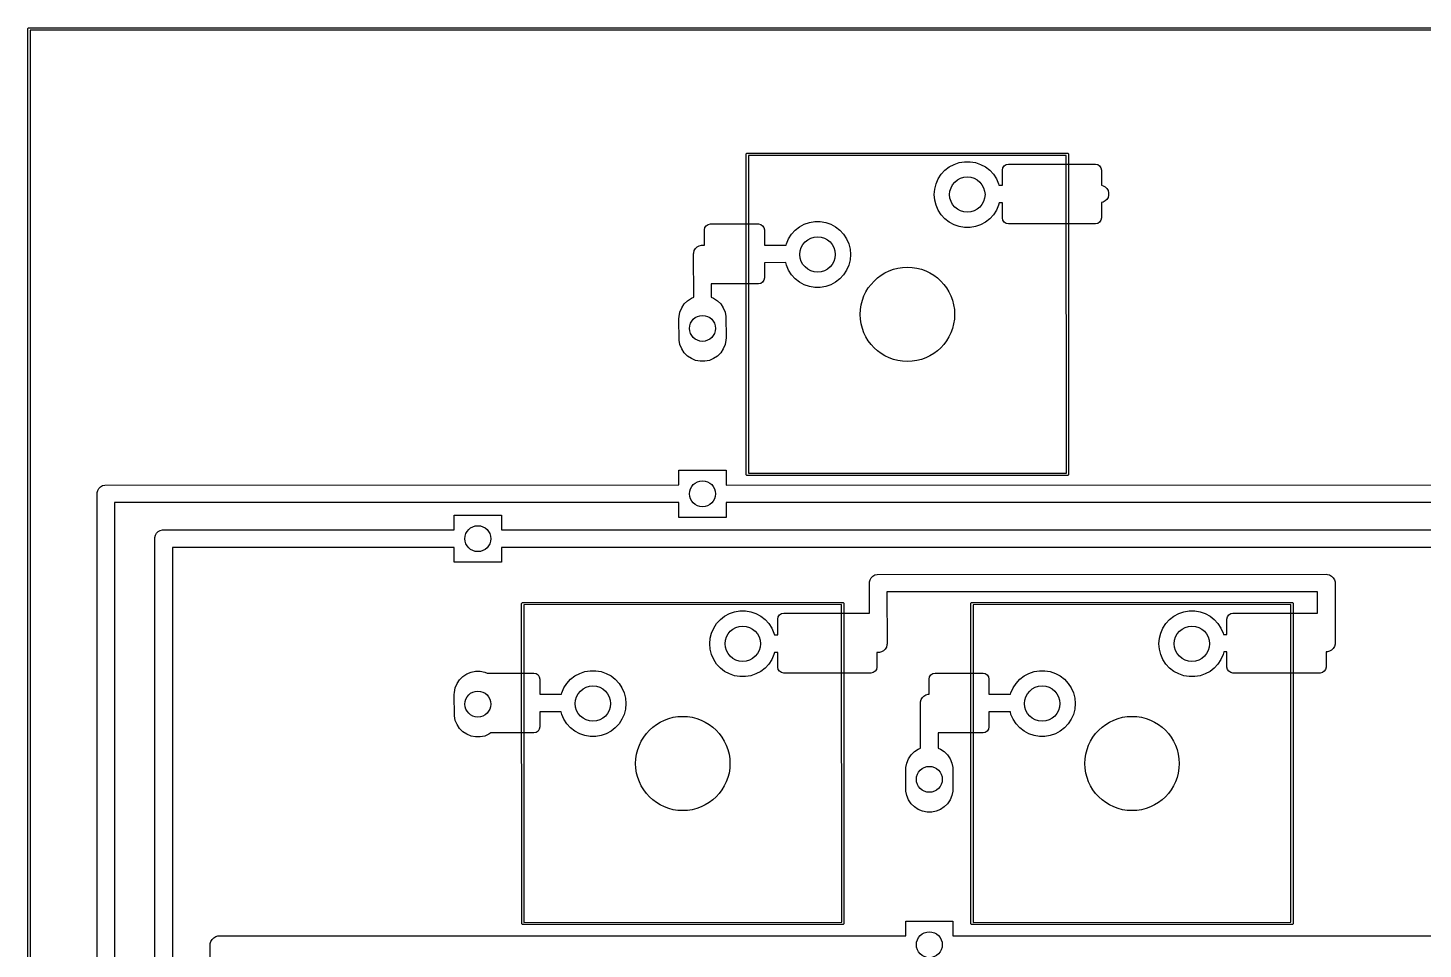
# Model space of a CAD drawing. Extents: x 12 to 499, y -206 to -17.
# Drawn here: x 11.9 to 71.1, y -55.9 to -16.8 of the extents above; entities that cross this region are included whole.
import ezdxf

# ---------------------------------------------------------------- set-up
doc = ezdxf.new("R2010")
doc.units = 0
doc.layers.add('BLACK', color=7, linetype='CONTINUOUS')

msp = doc.modelspace()

# ---------------------------------------------------------------- linework, layer by layer
at = {"layer": 'BLACK', "linetype": 'CONTINUOUS'}
for p, q in [((11.95, -16.891), (11.953806, -16.871866)), ((11.953806, -206.3), (11.95, -16.891)), ((11.953806, -16.871866), (11.980866, -16.844806)), ((11.980866, -16.844806), (499.237, -16.841)), ((499.187, -16.937194), (12.046195, -16.940999)), ((12.046195, -16.940999), (12.049999, -206.253805)), ((42.411058, -22.205), (42.414864, -22.185866)), ((42.414864, -35.794134), (42.411058, -22.205)), ((42.414864, -22.185866), (42.441924, -22.158806)), ((42.441924, -22.158806), (56.031058, -22.155)), ((55.98107, -22.251213), (42.507271, -22.254987)), ((42.507271, -22.254987), (42.511045, -35.728786)), ((55.984844, -35.725012), (55.98107, -22.251213)), ((56.031058, -22.155), (56.050192, -22.158806)), ((56.050192, -22.158806), (56.077252, -22.185866)), ((56.077252, -22.185866), (56.081058, -35.775)), ((50.554795, -23.243674), (50.681261, -23.050102)), ((50.681261, -23.050102), (50.837864, -22.879987)), ((50.837864, -22.879987), (51.020331, -22.737967)), ((51.020331, -22.737967), (51.223684, -22.627917)), ((51.223684, -22.627917), (51.442378, -22.55284)), ((51.442378, -22.55284), (51.670447, -22.514782)), ((51.670447, -22.514782), (51.901669, -22.514782)), ((51.901669, -22.514782), (52.129738, -22.55284)), ((52.129738, -22.55284), (52.348432, -22.627917)), ((52.348432, -22.627917), (52.551785, -22.737967)), ((52.551785, -22.737967), (52.734252, -22.879987)), ((52.734252, -22.879987), (52.890855, -23.050102)), ((52.890855, -23.050102), (53.017321, -23.243674)), ((53.272058, -22.869), (53.291393, -22.771798)), ((53.272058, -23.511853), (53.272058, -22.869)), ((53.291393, -22.771798), (53.346453, -22.689395)), ((53.346453, -22.689395), (53.428856, -22.634335)), ((53.428856, -22.634335), (53.526058, -22.615)), ((53.526058, -22.615), (57.218058, -22.615)), ((57.218058, -22.615), (57.31526, -22.634335)), ((57.31526, -22.634335), (57.397663, -22.689395)), ((57.397663, -22.689395), (57.452723, -22.771798)), ((57.452723, -22.771798), (57.472058, -22.869)), ((57.472058, -22.869), (57.472058, -23.517777)), ((50.405152, -23.679568), (50.461914, -23.455421)), ((50.461914, -23.455421), (50.554795, -23.243674)), ((53.017321, -23.243674), (53.110202, -23.455421)), ((53.110202, -23.455421), (53.124525, -23.511983)), ((53.124525, -23.511983), (53.272058, -23.511853)), ((57.472058, -23.517777), (57.549564, -23.538545)), ((57.549564, -23.538545), (57.634344, -23.587492)), ((57.634344, -23.587492), (57.703566, -23.656714)), ((57.703566, -23.656714), (57.752513, -23.741494)), ((50.386058, -23.91), (50.405152, -23.679568)), ((50.405152, -24.140432), (50.386058, -23.91)), ((50.461914, -24.364579), (50.405152, -24.140432)), ((57.549564, -24.231455), (57.472058, -24.252222)), ((57.472058, -24.252222), (57.472058, -24.901)), ((57.634344, -24.182508), (57.549564, -24.231455)), ((57.703566, -24.113286), (57.634344, -24.182508)), ((57.752513, -24.028506), (57.703566, -24.113286)), ((57.752513, -23.741494), (57.77785, -23.836053)), ((57.77785, -23.933947), (57.752513, -24.028506)), ((57.77785, -23.836053), (57.77785, -23.933947)), ((50.554795, -24.576326), (50.461914, -24.364579)), ((50.681261, -24.769898), (50.554795, -24.576326)), ((50.837864, -24.940013), (50.681261, -24.769898)), ((52.890855, -24.769898), (52.734252, -24.940013)), ((53.017321, -24.576326), (52.890855, -24.769898)), ((53.110202, -24.364579), (53.017321, -24.576326)), ((53.136987, -24.258807), (53.110202, -24.364579)), ((53.272058, -24.258688), (53.136987, -24.258807)), ((53.272058, -24.901), (53.272058, -24.258688)), ((40.640058, -25.409), (40.659393, -25.311798)), ((40.640058, -26.052904), (40.640058, -25.409)), ((40.659393, -25.311798), (40.714453, -25.229395)), ((40.714453, -25.229395), (40.796856, -25.174335)), ((40.796856, -25.174335), (40.894058, -25.155)), ((40.894058, -25.155), (42.926058, -25.155)), ((42.926058, -25.155), (43.02326, -25.174335)), ((43.02326, -25.174335), (43.105663, -25.229395)), ((43.105663, -25.229395), (43.160723, -25.311798)), ((43.160723, -25.311798), (43.180058, -25.409)), ((43.180058, -25.409), (43.180058, -26.052024)), ((44.331261, -25.590102), (44.487864, -25.419987)), ((44.487864, -25.419987), (44.670331, -25.277967)), ((44.670331, -25.277967), (44.873684, -25.167917)), ((44.873684, -25.167917), (45.092378, -25.09284)), ((45.092378, -25.09284), (45.320447, -25.054782)), ((45.320447, -25.054782), (45.551669, -25.054782)), ((45.551669, -25.054782), (45.779738, -25.09284)), ((45.779738, -25.09284), (45.998432, -25.167917)), ((45.998432, -25.167917), (46.201785, -25.277967)), ((46.201785, -25.277967), (46.384252, -25.419987)), ((46.384252, -25.419987), (46.540855, -25.590102)), ((51.020331, -25.082033), (50.837864, -24.940013)), ((51.223684, -25.192083), (51.020331, -25.082033)), ((51.442378, -25.26716), (51.223684, -25.192083)), ((51.670447, -25.305218), (51.442378, -25.26716)), ((51.901669, -25.305218), (51.670447, -25.305218)), ((52.129738, -25.26716), (51.901669, -25.305218)), ((52.348432, -25.192083), (52.129738, -25.26716)), ((52.551785, -25.082033), (52.348432, -25.192083)), ((52.734252, -24.940013), (52.551785, -25.082033)), ((53.291393, -24.998202), (53.272058, -24.901)), ((53.346453, -25.080605), (53.291393, -24.998202)), ((53.428856, -25.135665), (53.346453, -25.080605)), ((53.526058, -25.155), (53.428856, -25.135665)), ((57.218058, -25.155), (53.526058, -25.155)), ((57.31526, -25.135665), (57.218058, -25.155)), ((57.397663, -25.080605), (57.31526, -25.135665)), ((57.452723, -24.998202), (57.397663, -25.080605)), ((57.472058, -24.901), (57.452723, -24.998202)), ((44.097788, -26.0512), (44.111914, -25.995421)), ((44.111914, -25.995421), (44.204795, -25.783674)), ((44.204795, -25.783674), (44.331261, -25.590102)), ((46.540855, -25.590102), (46.667321, -25.783674)), ((46.667321, -25.783674), (46.760202, -25.995421)), ((46.760202, -25.995421), (46.816964, -26.219568)), ((40.181058, -26.425), (40.184266, -26.376053)), ((40.182894, -28.262389), (40.181058, -26.425)), ((40.184266, -26.376053), (40.209603, -26.281494)), ((40.209603, -26.281494), (40.25855, -26.196714)), ((40.25855, -26.196714), (40.327772, -26.127492)), ((40.327772, -26.127492), (40.412552, -26.078545)), ((40.412552, -26.078545), (40.507111, -26.053208)), ((40.507111, -26.053208), (40.640058, -26.052904)), ((43.180058, -26.052024), (44.097788, -26.0512)), ((46.816964, -26.219568), (46.836058, -26.45)), ((46.836058, -26.45), (46.816964, -26.680432)), ((44.084936, -26.798048), (43.180058, -26.79886)), ((43.180058, -26.79886), (43.180058, -27.441)), ((44.111914, -26.904579), (44.084936, -26.798048)), ((44.204795, -27.116326), (44.111914, -26.904579)), ((44.331261, -27.309898), (44.204795, -27.116326)), ((46.667321, -27.116326), (46.540855, -27.309898)), ((46.760202, -26.904579), (46.667321, -27.116326)), ((46.816964, -26.680432), (46.760202, -26.904579)), ((42.926058, -27.695), (40.929169, -27.695)), ((40.929169, -27.695), (40.929735, -28.262602)), ((43.02326, -27.675665), (42.926058, -27.695)), ((43.105663, -27.620605), (43.02326, -27.675665)), ((43.160723, -27.538202), (43.105663, -27.620605)), ((43.180058, -27.441), (43.160723, -27.538202)), ((44.487864, -27.480013), (44.331261, -27.309898)), ((44.670331, -27.622033), (44.487864, -27.480013)), ((44.873684, -27.732083), (44.670331, -27.622033)), ((45.092378, -27.80716), (44.873684, -27.732083)), ((45.998432, -27.732083), (45.779738, -27.80716)), ((46.201785, -27.622033), (45.998432, -27.732083)), ((46.384252, -27.480013), (46.201785, -27.622033)), ((46.540855, -27.309898), (46.384252, -27.480013)), ((39.921665, -28.41199), (40.084661, -28.303079)), ((40.084661, -28.303079), (40.182894, -28.262389)), ((40.929735, -28.262602), (41.027455, -28.303079)), ((41.027455, -28.303079), (41.190451, -28.41199)), ((45.320447, -27.845218), (45.092378, -27.80716)), ((45.551669, -27.845218), (45.320447, -27.845218)), ((45.779738, -27.80716), (45.551669, -27.845218)), ((39.560873, -29.086983), (39.599118, -28.894715)), ((39.599118, -28.894715), (39.674137, -28.713603)), ((39.674137, -28.713603), (39.783048, -28.550607)), ((39.783048, -28.550607), (39.921665, -28.41199)), ((41.190451, -28.41199), (41.329068, -28.550607)), ((41.329068, -28.550607), (41.437979, -28.713603)), ((41.437979, -28.713603), (41.512998, -28.894715)), ((41.512998, -28.894715), (41.551243, -29.086983)), ((39.556058, -29.185), (39.560873, -29.086983)), ((39.560873, -30.083017), (39.556058, -29.185)), ((41.551243, -29.086983), (41.556058, -29.985)), ((39.599118, -30.275285), (39.560873, -30.083017)), ((41.551243, -30.083017), (41.512998, -30.275285)), ((41.556058, -29.985), (41.551243, -30.083017)), ((39.674137, -30.456397), (39.599118, -30.275285)), ((39.783048, -30.619393), (39.674137, -30.456397)), ((39.921665, -30.75801), (39.783048, -30.619393)), ((40.084661, -30.866921), (39.921665, -30.75801)), ((41.190451, -30.75801), (41.027455, -30.866921)), ((41.329068, -30.619393), (41.190451, -30.75801)), ((41.437979, -30.456397), (41.329068, -30.619393)), ((41.512998, -30.275285), (41.437979, -30.456397)), ((40.265773, -30.94194), (40.084661, -30.866921)), ((40.458041, -30.980185), (40.265773, -30.94194)), ((40.654075, -30.980185), (40.458041, -30.980185)), ((40.846343, -30.94194), (40.654075, -30.980185)), ((41.027455, -30.866921), (40.846343, -30.94194)), ((39.556058, -36.225126), (39.556058, -35.6)), ((39.556058, -35.6), (41.556058, -35.6)), ((41.556058, -35.6), (41.556058, -36.228108)), ((42.441924, -35.821194), (42.414864, -35.794134)), ((42.461058, -35.825), (42.441924, -35.821194)), ((56.050192, -35.821194), (42.461058, -35.825)), ((42.511045, -35.728786), (55.984844, -35.725012)), ((56.077252, -35.794134), (56.050192, -35.821194)), ((56.081058, -35.775), (56.077252, -35.794134)), ((14.881058, -36.6), (14.884266, -36.551053)), ((14.884266, -179.626947), (14.881058, -36.6)), ((14.884266, -36.551053), (14.909603, -36.456494)), ((14.909603, -36.456494), (14.95855, -36.371714)), ((14.95855, -36.371714), (15.027772, -36.302492)), ((15.027772, -36.302492), (15.112552, -36.253545)), ((15.112552, -36.253545), (15.207111, -36.228208)), ((15.207111, -36.228208), (39.556058, -36.225126)), ((41.556058, -36.228108), (73.206058, -36.225095)), ((39.556058, -36.971924), (15.627859, -36.974952)), ((15.627859, -36.974952), (15.631049, -179.223264)), ((39.556058, -37.6), (39.556058, -36.971924)), ((73.206058, -36.971891), (41.556058, -36.974904)), ((41.556058, -36.974904), (41.556058, -37.6)), ((30.03106, -38.129639), (30.03106, -37.5044)), ((30.03106, -37.5044), (32.03106, -37.5044)), ((32.03106, -37.5044), (32.03106, -38.132537)), ((41.556058, -37.6), (39.556058, -37.6)), ((17.331058, -38.5044), (17.334266, -38.455453)), ((17.334266, -38.455453), (17.359603, -38.360894)), ((17.359603, -38.360894), (17.40855, -38.276114)), ((17.40855, -38.276114), (17.477772, -38.206892)), ((17.477772, -38.206892), (17.562552, -38.157945)), ((17.562552, -38.157945), (17.657111, -38.132608)), ((17.657111, -38.132608), (30.03106, -38.129639)), ((32.03106, -38.132537), (77.65605, -38.129467)), ((17.334266, -174.546947), (17.331058, -38.5044)), ((30.03106, -38.876443), (18.077859, -38.87931)), ((18.077859, -38.87931), (18.081049, -174.126133)), ((30.03106, -39.5044), (30.03106, -38.876443)), ((77.65605, -38.876262), (32.03106, -38.879332)), ((32.03106, -38.879332), (32.03106, -39.5044)), ((32.03106, -39.5044), (30.03106, -39.5044)), ((47.659603, -40.246494), (47.70855, -40.161714)), ((47.70855, -40.161714), (47.777772, -40.092492)), ((47.777772, -40.092492), (47.862552, -40.043545)), ((47.862552, -40.043545), (47.957111, -40.018208)), ((47.957111, -40.018208), (67.006058, -40.015)), ((67.006058, -40.015), (67.055005, -40.018208)), ((67.055005, -40.018208), (67.149564, -40.043545)), ((67.149564, -40.043545), (67.234344, -40.092492)), ((67.234344, -40.092492), (67.303566, -40.161714)), ((67.303566, -40.161714), (67.352513, -40.246494)), ((47.631058, -40.39), (47.634266, -40.341053)), ((47.63262, -41.664997), (47.631058, -40.39)), ((47.634266, -40.341053), (47.659603, -40.246494)), ((66.631517, -40.761863), (48.378369, -40.764937)), ((48.378369, -40.764937), (48.381058, -42.959997)), ((66.632635, -41.664997), (66.631517, -40.761863)), ((67.352513, -40.246494), (67.37785, -40.341053)), ((67.37785, -40.341053), (67.381058, -42.934997)), ((32.88606, -41.254997), (32.889866, -41.235863)), ((32.889866, -54.844131), (32.88606, -41.254997)), ((32.889866, -41.235863), (32.916926, -41.208803)), ((32.916926, -41.208803), (46.50606, -41.204997)), ((46.456072, -41.30121), (32.982273, -41.304984)), ((32.982273, -41.304984), (32.986047, -54.778783)), ((46.459846, -54.775009), (46.456072, -41.30121)), ((46.50606, -41.204997), (46.525194, -41.208803)), ((46.525194, -41.208803), (46.552254, -41.235863)), ((46.552254, -41.235863), (46.55606, -54.824997)), ((51.936063, -41.254997), (51.939869, -41.235863)), ((51.939869, -54.844131), (51.936063, -41.254997)), ((51.939869, -41.235863), (51.966929, -41.208803)), ((51.966929, -41.208803), (65.556063, -41.204997)), ((65.506075, -41.30121), (52.032276, -41.304984)), ((52.032276, -41.304984), (52.03605, -54.778783)), ((65.509849, -54.775009), (65.506075, -41.30121)), ((65.556063, -41.204997), (65.575197, -41.208803)), ((65.575197, -41.208803), (65.602257, -41.235863)), ((65.602257, -41.235863), (65.606063, -54.824997)), ((41.156263, -42.100099), (41.312866, -41.929984)), ((41.312866, -41.929984), (41.495333, -41.787964)), ((41.495333, -41.787964), (41.698686, -41.677914)), ((41.698686, -41.677914), (41.91738, -41.602837)), ((41.91738, -41.602837), (42.145449, -41.564779)), ((42.145449, -41.564779), (42.376671, -41.564779)), ((42.376671, -41.564779), (42.60474, -41.602837)), ((42.60474, -41.602837), (42.823434, -41.677914)), ((42.823434, -41.677914), (43.026787, -41.787964)), ((43.026787, -41.787964), (43.209254, -41.929984)), ((43.209254, -41.929984), (43.365857, -42.100099)), ((43.74706, -41.918997), (43.766395, -41.821795)), ((43.74706, -42.587355), (43.74706, -41.918997)), ((43.766395, -41.821795), (43.821455, -41.739392)), ((43.821455, -41.739392), (43.903858, -41.684332)), ((43.903858, -41.684332), (44.00106, -41.664997)), ((44.00106, -41.664997), (47.63262, -41.664997)), ((60.206266, -42.100099), (60.362869, -41.929984)), ((60.362869, -41.929984), (60.545336, -41.787964)), ((60.545336, -41.787964), (60.748689, -41.677914)), ((60.748689, -41.677914), (60.967383, -41.602837)), ((60.967383, -41.602837), (61.195452, -41.564779)), ((61.195452, -41.564779), (61.426674, -41.564779)), ((61.426674, -41.564779), (61.654743, -41.602837)), ((61.654743, -41.602837), (61.873437, -41.677914)), ((61.873437, -41.677914), (62.07679, -41.787964)), ((62.07679, -41.787964), (62.259257, -41.929984)), ((62.259257, -41.929984), (62.41586, -42.100099)), ((62.797063, -41.918997), (62.816398, -41.821795)), ((62.797063, -42.56185), (62.797063, -41.918997)), ((62.816398, -41.821795), (62.871458, -41.739392)), ((62.871458, -41.739392), (62.953861, -41.684332)), ((62.953861, -41.684332), (63.051063, -41.664997)), ((63.051063, -41.664997), (66.632635, -41.664997)), ((40.880154, -42.729565), (40.936916, -42.505418)), ((40.936916, -42.505418), (41.029797, -42.293671)), ((41.029797, -42.293671), (41.156263, -42.100099)), ((43.365857, -42.100099), (43.492323, -42.293671)), ((43.492323, -42.293671), (43.585204, -42.505418)), ((43.585204, -42.505418), (43.605973, -42.587433)), ((43.605973, -42.587433), (43.74706, -42.587355)), ((59.930157, -42.729565), (59.986919, -42.505418)), ((59.986919, -42.505418), (60.0798, -42.293671)), ((60.0798, -42.293671), (60.206266, -42.100099)), ((62.41586, -42.100099), (62.542326, -42.293671)), ((62.542326, -42.293671), (62.635207, -42.505418)), ((62.635207, -42.505418), (62.64953, -42.56198)), ((62.64953, -42.56198), (62.797063, -42.56185)), ((40.86106, -42.959997), (40.880154, -42.729565)), ((40.880154, -43.190429), (40.86106, -42.959997)), ((48.303566, -43.188283), (48.234344, -43.257505)), ((48.352513, -43.103503), (48.303566, -43.188283)), ((48.37785, -43.008944), (48.352513, -43.103503)), ((48.381058, -42.959997), (48.37785, -43.008944)), ((59.911063, -42.959997), (59.930157, -42.729565)), ((59.930157, -43.190429), (59.911063, -42.959997)), ((67.303566, -43.163283), (67.234344, -43.232505)), ((67.352513, -43.078503), (67.303566, -43.163283)), ((67.37785, -42.983944), (67.352513, -43.078503)), ((67.381058, -42.934997), (67.37785, -42.983944)), ((40.936916, -43.414576), (40.880154, -43.190429)), ((41.029797, -43.626323), (40.936916, -43.414576)), ((41.156263, -43.819895), (41.029797, -43.626323)), ((43.492323, -43.626323), (43.365857, -43.819895)), ((43.585204, -43.414576), (43.492323, -43.626323)), ((43.605544, -43.334252), (43.585204, -43.414576)), ((43.74706, -43.334174), (43.605544, -43.334252)), ((43.74706, -43.950997), (43.74706, -43.334174)), ((48.055005, -43.331789), (47.94706, -43.331848)), ((47.94706, -43.331848), (47.94706, -43.950997)), ((48.149564, -43.306452), (48.055005, -43.331789)), ((48.234344, -43.257505), (48.149564, -43.306452)), ((59.986919, -43.414576), (59.930157, -43.190429)), ((60.0798, -43.626323), (59.986919, -43.414576)), ((60.206266, -43.819895), (60.0798, -43.626323)), ((62.542326, -43.626323), (62.41586, -43.819895)), ((62.635207, -43.414576), (62.542326, -43.626323)), ((62.661992, -43.308804), (62.635207, -43.414576)), ((62.797063, -43.308685), (62.661992, -43.308804)), ((62.797063, -43.950997), (62.797063, -43.308685)), ((67.055005, -43.306789), (66.997063, -43.306875)), ((66.997063, -43.306875), (66.997063, -43.950997)), ((67.149564, -43.281452), (67.055005, -43.306789)), ((67.234344, -43.232505), (67.149564, -43.281452)), ((30.25805, -44.485007), (30.396667, -44.34639)), ((30.396667, -44.34639), (30.559663, -44.237479)), ((30.559663, -44.237479), (30.740775, -44.16246)), ((30.740775, -44.16246), (30.933043, -44.124215)), ((30.933043, -44.124215), (31.129077, -44.124215)), ((31.129077, -44.124215), (31.321345, -44.16246)), ((31.321345, -44.16246), (31.424038, -44.204997)), ((31.424038, -44.204997), (33.40106, -44.204997)), ((33.40106, -44.204997), (33.498262, -44.224332)), ((33.498262, -44.224332), (33.580665, -44.279392)), ((33.580665, -44.279392), (33.635725, -44.361795)), ((33.635725, -44.361795), (33.65506, -44.458997)), ((34.962866, -44.469984), (35.145333, -44.327964)), ((35.145333, -44.327964), (35.348686, -44.217914)), ((35.348686, -44.217914), (35.56738, -44.142837)), ((35.56738, -44.142837), (35.795449, -44.104779)), ((35.795449, -44.104779), (36.026671, -44.104779)), ((36.026671, -44.104779), (36.25474, -44.142837)), ((36.25474, -44.142837), (36.473434, -44.217914)), ((36.473434, -44.217914), (36.676787, -44.327964)), ((36.676787, -44.327964), (36.859254, -44.469984)), ((41.312866, -43.99001), (41.156263, -43.819895)), ((41.495333, -44.13203), (41.312866, -43.99001)), ((41.698686, -44.24208), (41.495333, -44.13203)), ((41.91738, -44.317157), (41.698686, -44.24208)), ((42.145449, -44.355215), (41.91738, -44.317157)), ((42.376671, -44.355215), (42.145449, -44.355215)), ((42.60474, -44.317157), (42.376671, -44.355215)), ((42.823434, -44.24208), (42.60474, -44.317157)), ((43.026787, -44.13203), (42.823434, -44.24208)), ((43.209254, -43.99001), (43.026787, -44.13203)), ((43.365857, -43.819895), (43.209254, -43.99001)), ((43.766395, -44.048199), (43.74706, -43.950997)), ((43.821455, -44.130602), (43.766395, -44.048199)), ((43.903858, -44.185662), (43.821455, -44.130602)), ((44.00106, -44.204997), (43.903858, -44.185662)), ((47.69306, -44.204997), (44.00106, -44.204997)), ((47.790262, -44.185662), (47.69306, -44.204997)), ((47.872665, -44.130602), (47.790262, -44.185662)), ((47.927725, -44.048199), (47.872665, -44.130602)), ((47.94706, -43.950997), (47.927725, -44.048199)), ((50.165063, -44.458997), (50.184398, -44.361795)), ((50.184398, -44.361795), (50.239458, -44.279392)), ((50.239458, -44.279392), (50.321861, -44.224332)), ((50.321861, -44.224332), (50.419063, -44.204997)), ((50.419063, -44.204997), (52.451063, -44.204997)), ((52.451063, -44.204997), (52.548265, -44.224332)), ((52.548265, -44.224332), (52.630668, -44.279392)), ((52.630668, -44.279392), (52.685728, -44.361795)), ((52.685728, -44.361795), (52.705063, -44.458997)), ((54.012869, -44.469984), (54.195336, -44.327964)), ((54.195336, -44.327964), (54.398689, -44.217914)), ((54.398689, -44.217914), (54.617383, -44.142837)), ((54.617383, -44.142837), (54.845452, -44.104779)), ((54.845452, -44.104779), (55.076674, -44.104779)), ((55.076674, -44.104779), (55.304743, -44.142837)), ((55.304743, -44.142837), (55.523437, -44.217914)), ((55.523437, -44.217914), (55.72679, -44.327964)), ((55.72679, -44.327964), (55.909257, -44.469984)), ((60.362869, -43.99001), (60.206266, -43.819895)), ((60.545336, -44.13203), (60.362869, -43.99001)), ((60.748689, -44.24208), (60.545336, -44.13203)), ((60.967383, -44.317157), (60.748689, -44.24208)), ((61.195452, -44.355215), (60.967383, -44.317157)), ((61.426674, -44.355215), (61.195452, -44.355215)), ((61.654743, -44.317157), (61.426674, -44.355215)), ((61.873437, -44.24208), (61.654743, -44.317157)), ((62.07679, -44.13203), (61.873437, -44.24208)), ((62.259257, -43.99001), (62.07679, -44.13203)), ((62.41586, -43.819895), (62.259257, -43.99001)), ((62.816398, -44.048199), (62.797063, -43.950997)), ((62.871458, -44.130602), (62.816398, -44.048199)), ((62.953861, -44.185662), (62.871458, -44.130602)), ((63.051063, -44.204997), (62.953861, -44.185662)), ((66.743063, -44.204997), (63.051063, -44.204997)), ((66.840265, -44.185662), (66.743063, -44.204997)), ((66.922668, -44.130602), (66.840265, -44.185662)), ((66.977728, -44.048199), (66.922668, -44.130602)), ((66.997063, -43.950997), (66.977728, -44.048199)), ((30.035875, -45.021383), (30.07412, -44.829115)), ((30.07412, -44.829115), (30.149139, -44.648003)), ((30.149139, -44.648003), (30.25805, -44.485007)), ((33.65506, -44.458997), (33.65506, -45.102021)), ((34.586916, -45.045418), (34.679797, -44.833671)), ((34.679797, -44.833671), (34.806263, -44.640099)), ((34.806263, -44.640099), (34.962866, -44.469984)), ((36.859254, -44.469984), (37.015857, -44.640099)), ((37.015857, -44.640099), (37.142323, -44.833671)), ((37.142323, -44.833671), (37.235204, -45.045418)), ((50.165063, -45.103111), (50.165063, -44.458997)), ((52.705063, -44.458997), (52.705063, -45.102021)), ((53.636919, -45.045418), (53.7298, -44.833671)), ((53.7298, -44.833671), (53.856266, -44.640099)), ((53.856266, -44.640099), (54.012869, -44.469984)), ((55.909257, -44.469984), (56.06586, -44.640099)), ((56.06586, -44.640099), (56.192326, -44.833671)), ((56.192326, -44.833671), (56.285207, -45.045418)), ((30.03106, -45.1194), (30.035875, -45.021383)), ((30.035875, -46.017417), (30.03106, -45.1194)), ((33.65506, -45.102021), (34.57279, -45.101197)), ((34.57279, -45.101197), (34.586916, -45.045418)), ((37.235204, -45.045418), (37.291966, -45.269565)), ((37.291966, -45.269565), (37.31106, -45.499997)), ((37.31106, -45.499997), (37.291966, -45.730429)), ((49.801058, -45.474997), (49.804266, -45.42605)), ((49.802926, -47.387976), (49.801058, -45.474997)), ((49.804266, -45.42605), (49.829603, -45.331491)), ((49.829603, -45.331491), (49.87855, -45.246711)), ((49.87855, -45.246711), (49.947772, -45.177489)), ((49.947772, -45.177489), (50.032552, -45.128542)), ((50.032552, -45.128542), (50.127111, -45.103205)), ((50.127111, -45.103205), (50.165063, -45.103111)), ((52.705063, -45.102021), (53.622793, -45.101197)), ((53.622793, -45.101197), (53.636919, -45.045418)), ((56.285207, -45.045418), (56.341969, -45.269565)), ((56.341969, -45.269565), (56.361063, -45.499997)), ((56.361063, -45.499997), (56.341969, -45.730429)), ((30.07412, -46.209685), (30.035875, -46.017417)), ((34.559938, -45.848045), (33.65506, -45.848857)), ((33.65506, -45.848857), (33.65506, -46.490997)), ((34.586916, -45.954576), (34.559938, -45.848045)), ((34.679797, -46.166323), (34.586916, -45.954576)), ((37.235204, -45.954576), (37.142323, -46.166323)), ((37.291966, -45.730429), (37.235204, -45.954576)), ((53.609941, -45.848045), (52.705063, -45.848857)), ((52.705063, -45.848857), (52.705063, -46.490997)), ((53.636919, -45.954576), (53.609941, -45.848045)), ((53.7298, -46.166323), (53.636919, -45.954576)), ((56.285207, -45.954576), (56.192326, -46.166323)), ((56.341969, -45.730429), (56.285207, -45.954576)), ((30.149139, -46.390797), (30.07412, -46.209685)), ((30.25805, -46.553793), (30.149139, -46.390797)), ((30.396667, -46.69241), (30.25805, -46.553793)), ((30.559663, -46.801321), (30.396667, -46.69241)), ((33.498262, -46.725662), (33.40106, -46.744997)), ((33.580665, -46.670602), (33.498262, -46.725662)), ((33.635725, -46.588199), (33.580665, -46.670602)), ((33.65506, -46.490997), (33.635725, -46.588199)), ((34.806263, -46.359895), (34.679797, -46.166323)), ((34.962866, -46.53001), (34.806263, -46.359895)), ((35.145333, -46.67203), (34.962866, -46.53001)), ((35.348686, -46.78208), (35.145333, -46.67203)), ((36.676787, -46.67203), (36.473434, -46.78208)), ((36.859254, -46.53001), (36.676787, -46.67203)), ((37.015857, -46.359895), (36.859254, -46.53001)), ((37.142323, -46.166323), (37.015857, -46.359895)), ((52.548265, -46.725662), (52.451063, -46.744997)), ((52.630668, -46.670602), (52.548265, -46.725662)), ((52.685728, -46.588199), (52.630668, -46.670602)), ((52.705063, -46.490997), (52.685728, -46.588199)), ((53.856266, -46.359895), (53.7298, -46.166323)), ((54.012869, -46.53001), (53.856266, -46.359895)), ((54.195336, -46.67203), (54.012869, -46.53001)), ((54.398689, -46.78208), (54.195336, -46.67203)), ((55.72679, -46.67203), (55.523437, -46.78208)), ((55.909257, -46.53001), (55.72679, -46.67203)), ((56.06586, -46.359895), (55.909257, -46.53001)), ((56.192326, -46.166323), (56.06586, -46.359895)), ((30.740775, -46.87634), (30.559663, -46.801321)), ((30.933043, -46.914585), (30.740775, -46.87634)), ((31.129077, -46.914585), (30.933043, -46.914585)), ((31.321345, -46.87634), (31.129077, -46.914585)), ((31.502457, -46.801321), (31.321345, -46.87634)), ((31.586751, -46.744997), (31.502457, -46.801321)), ((33.40106, -46.744997), (31.586751, -46.744997)), ((35.56738, -46.857157), (35.348686, -46.78208)), ((35.795449, -46.895215), (35.56738, -46.857157)), ((36.026671, -46.895215), (35.795449, -46.895215)), ((36.25474, -46.857157), (36.026671, -46.895215)), ((36.473434, -46.78208), (36.25474, -46.857157)), ((52.451063, -46.744997), (50.549138, -46.744997)), ((50.549138, -46.744997), (50.549766, -47.388215)), ((54.617383, -46.857157), (54.398689, -46.78208)), ((54.845452, -46.895215), (54.617383, -46.857157)), ((55.076674, -46.895215), (54.845452, -46.895215)), ((55.304743, -46.857157), (55.076674, -46.895215)), ((55.523437, -46.78208), (55.304743, -46.857157)), ((49.219118, -48.020315), (49.294137, -47.839203)), ((49.294137, -47.839203), (49.403048, -47.676207)), ((49.403048, -47.676207), (49.541665, -47.53759)), ((49.541665, -47.53759), (49.704661, -47.428679)), ((49.704661, -47.428679), (49.802926, -47.387976)), ((50.549766, -47.388215), (50.647455, -47.428679)), ((50.647455, -47.428679), (50.810451, -47.53759)), ((50.810451, -47.53759), (50.949068, -47.676207)), ((50.949068, -47.676207), (51.057979, -47.839203)), ((51.057979, -47.839203), (51.132998, -48.020315)), ((49.176058, -48.3106), (49.180873, -48.212583)), ((49.180873, -49.208617), (49.176058, -48.3106)), ((49.180873, -48.212583), (49.219118, -48.020315)), ((51.132998, -48.020315), (51.171243, -48.212583)), ((51.171243, -48.212583), (51.176058, -49.1106)), ((49.219118, -49.400885), (49.180873, -49.208617)), ((49.294137, -49.581997), (49.219118, -49.400885)), ((49.403048, -49.744993), (49.294137, -49.581997)), ((51.057979, -49.581997), (50.949068, -49.744993)), ((51.132998, -49.400885), (51.057979, -49.581997)), ((51.171243, -49.208617), (51.132998, -49.400885)), ((51.176058, -49.1106), (51.171243, -49.208617)), ((49.541665, -49.88361), (49.403048, -49.744993)), ((49.704661, -49.992521), (49.541665, -49.88361)), ((49.885773, -50.06754), (49.704661, -49.992521)), ((50.078041, -50.105785), (49.885773, -50.06754)), ((50.274075, -50.105785), (50.078041, -50.105785)), ((50.466343, -50.06754), (50.274075, -50.105785)), ((50.647455, -49.992521), (50.466343, -50.06754)), ((50.810451, -49.88361), (50.647455, -49.992521)), ((50.949068, -49.744993), (50.810451, -49.88361)), ((32.916926, -54.871191), (32.889866, -54.844131)), ((32.93606, -54.874997), (32.916926, -54.871191)), ((46.525194, -54.871191), (32.93606, -54.874997)), ((32.986047, -54.778783), (46.459846, -54.775009)), ((46.552254, -54.844131), (46.525194, -54.871191)), ((46.55606, -54.824997), (46.552254, -54.844131)), ((49.176058, -55.350706), (49.176058, -54.7256)), ((49.176058, -54.7256), (51.176058, -54.7256)), ((51.176058, -54.7256), (51.176058, -55.353749)), ((51.966929, -54.871191), (51.939869, -54.844131)), ((51.986063, -54.874997), (51.966929, -54.871191)), ((65.575197, -54.871191), (51.986063, -54.874997)), ((52.03605, -54.778783), (65.509849, -54.775009)), ((65.602257, -54.844131), (65.575197, -54.871191)), ((65.606063, -54.824997), (65.602257, -54.844131)), ((19.684266, -55.676653), (19.709603, -55.582094)), ((19.709603, -55.582094), (19.75855, -55.497314)), ((19.75855, -55.497314), (19.827772, -55.428092)), ((19.827772, -55.428092), (19.912552, -55.379145)), ((19.912552, -55.379145), (20.007111, -55.353808)), ((20.007111, -55.353808), (49.176058, -55.350706)), ((51.176058, -55.353749), (106.23107, -55.350656)), ((19.681058, -55.7256), (19.684266, -55.676653)), ((19.684266, -172.109384), (19.681058, -55.7256))]:
    msp.add_line(p, q, dxfattribs=at)
at = {"layer": 'BLACK'}
for centre, radius in [((51.786058, -23.91), 0.75), ((45.436058, -26.45), 0.75), ((49.246058, -28.99), 2), ((49.246058, -28.99), 2), ((40.556058, -29.585), 0.55), ((40.556058, -36.6), 0.55), ((31.03106, -38.5044), 0.55), ((42.26106, -42.959997), 0.75), ((61.311063, -42.959997), 0.75), ((35.91106, -45.499997), 0.75), ((54.961063, -45.499997), 0.75), ((31.03106, -45.5194), 0.55), ((39.72106, -48.039997), 2), ((58.771063, -48.039997), 2), ((50.176058, -48.7106), 0.55), ((50.176058, -55.7256), 0.55)]:
    msp.add_circle(centre, radius, dxfattribs=at)

doc.saveas('drawing.dxf')
